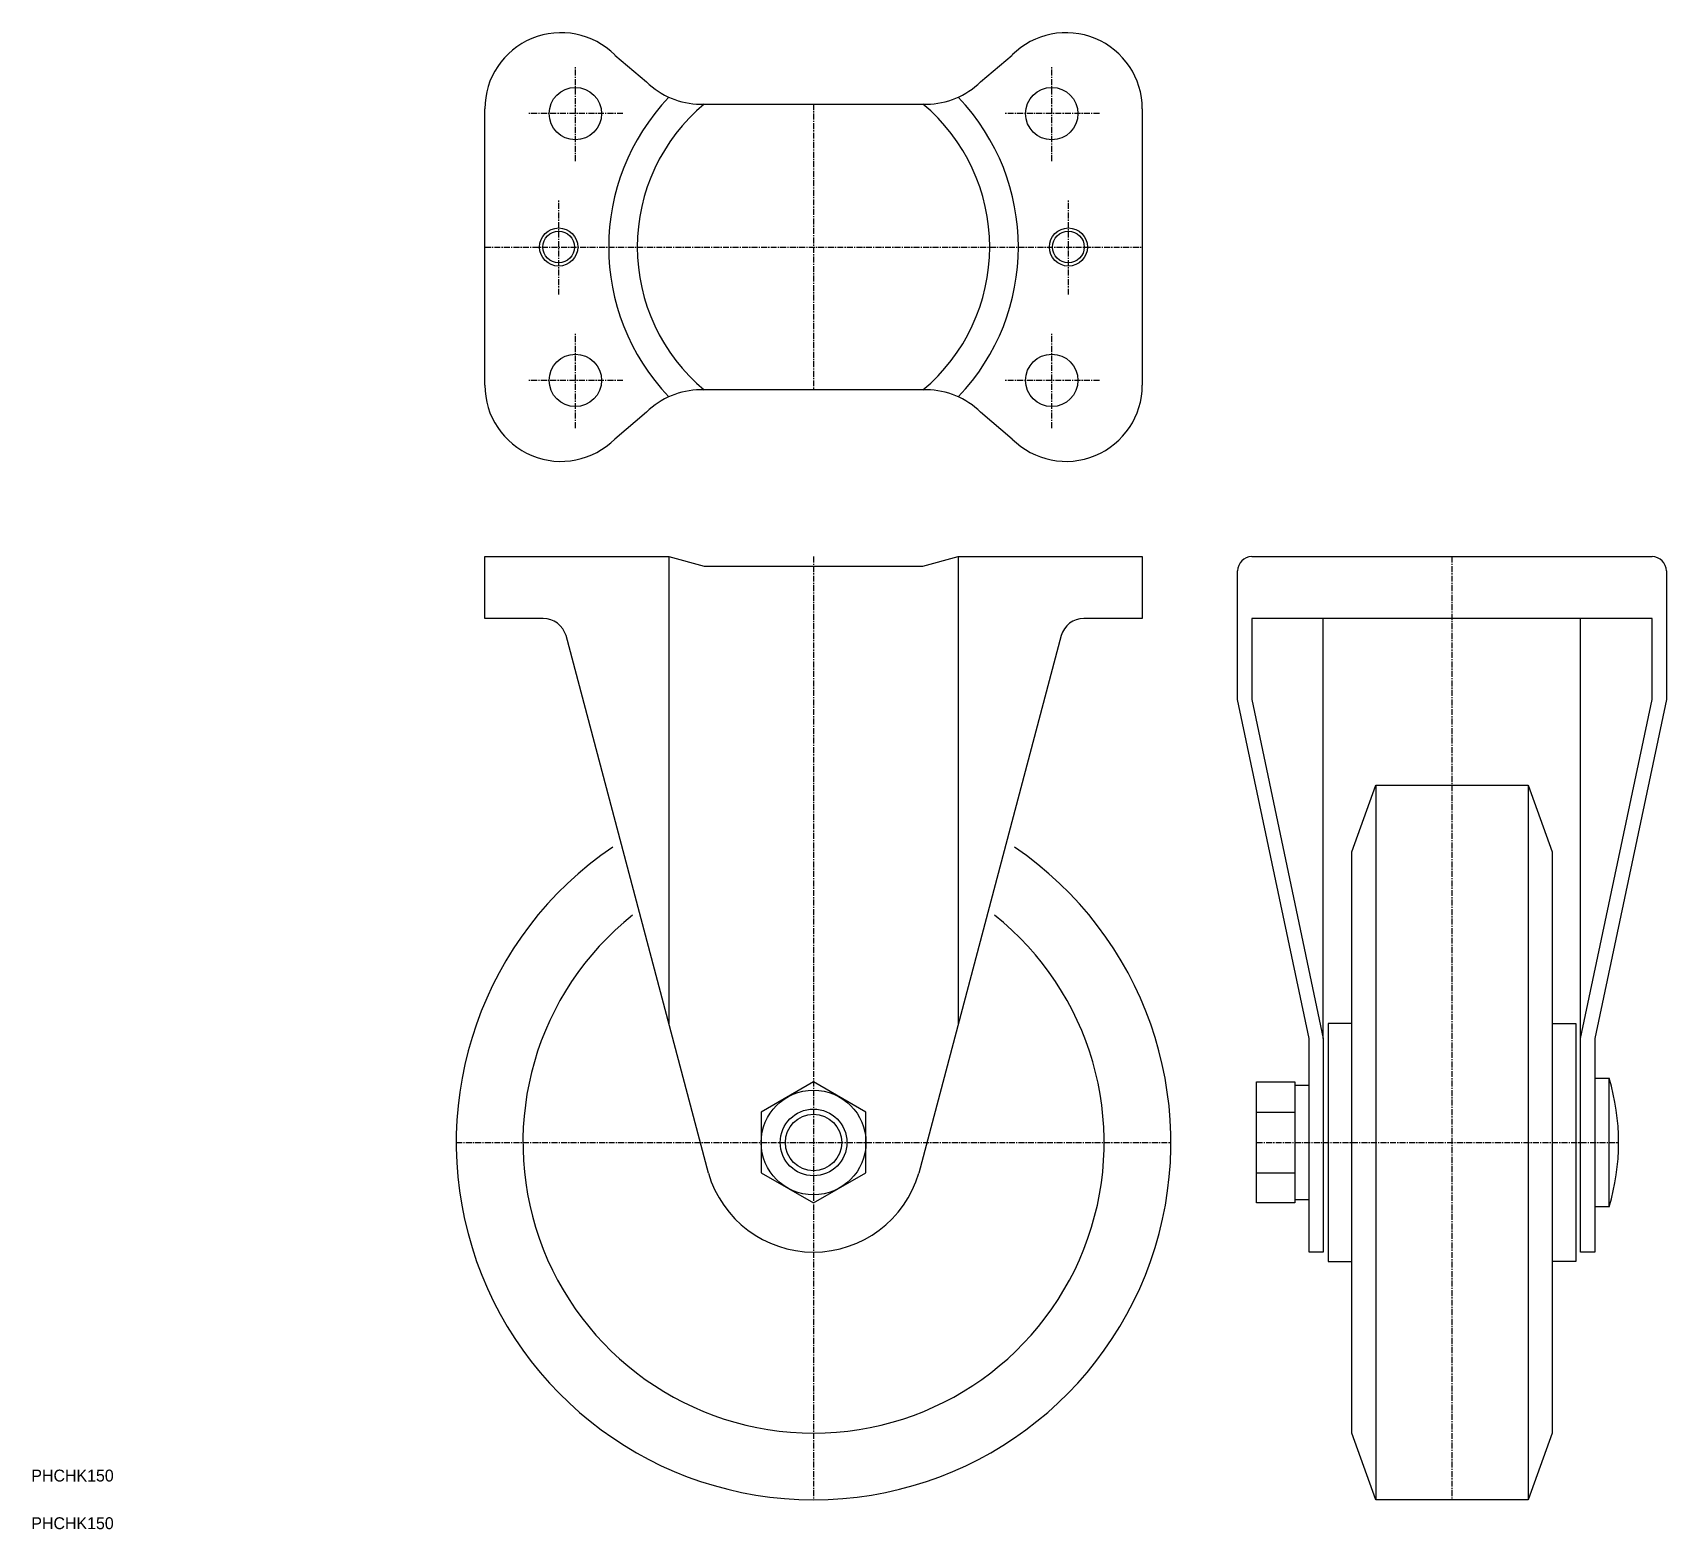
# Model space of a CAD drawing. Extents: x 10 to 353, y 0 to 314.
import ezdxf

# ---------------------------------------------------------------- set-up
doc = ezdxf.new("R2010")
doc.units = 0
doc.linetypes.add('CENTER', pattern=[2, 1.25, -0.25, 0.25, -0.25])
doc.linetypes.add('CENTER2', pattern=[28.575, 19.05, -3.175, 3.175, -3.175])
doc.layers.get('0').update_dxf_attribs({"linetype": 'CONTINUOUS'})
doc.layers.add('CENTER', color=1, linetype='CENTER2')

msp = doc.modelspace()

# ---------------------------------------------------------------- linework, layer by layer
at = {"color": 7, "linetype": 'CONTINUOUS'}
for p, q in [((132.49, 309.49), (139.12, 303.87)), ((209.24, 303.87), (215.86, 309.49)), ((150.43, 299.18), (197.92, 299.18)), ((105.18, 240.18), (105.18, 298.18)), ((243.18, 298.18), (243.18, 240.18)), ((197.92, 239.18), (150.43, 239.18)), ((139.12, 234.49), (132.49, 228.87)), ((215.86, 228.87), (209.24, 234.49)), ((105.18, 191.18), (105.18, 204.18)), ((105.18, 204.18), (143.8, 204.18)), ((143.8, 204.18), (143.8, 106.08)), ((143.8, 204.18), (151.2, 202.18)), ((197.15, 202.18), (204.55, 204.18)), ((204.55, 204.18), (204.55, 106.08)), ((204.55, 204.18), (243.18, 204.18)), ((243.18, 204.18), (243.18, 191.18)), ((266.18, 204.18), (350.18, 204.18)), ((151.2, 202.18), (197.15, 202.18)), ((263.18, 174.18), (263.18, 201.18)), ((353.18, 201.18), (353.18, 174.18)), ((117.43, 191.18), (105.18, 191.18)), ((243.18, 191.18), (230.92, 191.18)), ((350.18, 191.18), (266.18, 191.18)), ((266.18, 191.18), (266.18, 174.18)), ((281.18, 103.02), (281.18, 191.18)), ((335.18, 103.02), (335.18, 191.18)), ((350.18, 174.18), (350.18, 191.18)), ((152.11, 74.71), (122.23, 187.59)), ((226.12, 187.59), (196.25, 74.71)), ((278.18, 103.02), (263.18, 174.18)), ((266.18, 174.18), (281.18, 103.02)), ((335.18, 103.02), (350.18, 174.18)), ((353.18, 174.18), (338.18, 103.02)), ((287.18, 142.18), (292.18, 156.18)), ((292.18, 156.18), (292.18, 6.18)), ((292.18, 156.18), (324.18, 156.18)), ((324.18, 156.18), (324.18, 6.18)), ((324.18, 156.18), (329.18, 142.18)), ((287.18, 20.18), (287.18, 142.18)), ((329.18, 142.18), (329.18, 20.18)), ((278.18, 58.18), (278.18, 103.02)), ((281.18, 103.02), (281.18, 58.18)), ((287.18, 106.18), (282.18, 106.18)), ((282.18, 106.18), (282.18, 56.18)), ((329.18, 106.18), (334.18, 106.18)), ((334.18, 106.18), (334.18, 56.18)), ((335.18, 58.18), (335.18, 103.02)), ((338.18, 103.02), (338.18, 58.18)), ((174.18, 93.88), (163.18, 87.53)), ((185.18, 87.53), (174.18, 93.88)), ((267.18, 93.88), (275.18, 93.88)), ((267.18, 68.48), (267.18, 93.88)), ((275.18, 93.88), (275.18, 68.48)), ((275.18, 93.18), (278.18, 93.18)), ((338.18, 94.68), (341.18, 94.68)), ((341.18, 67.68), (341.18, 94.68)), ((163.18, 87.53), (163.18, 74.83)), ((185.18, 74.83), (185.18, 87.53)), ((267.18, 87.53), (275.18, 87.53)), ((163.18, 74.83), (174.18, 68.48)), ((174.18, 68.48), (185.18, 74.83)), ((267.18, 74.83), (275.18, 74.83)), ((275.18, 69.18), (278.18, 69.18)), ((275.18, 68.48), (267.18, 68.48)), ((341.18, 67.68), (338.18, 67.68)), ((281.18, 58.18), (278.18, 58.18)), ((282.18, 56.18), (287.18, 56.18)), ((334.18, 56.18), (329.18, 56.18)), ((338.18, 58.18), (335.18, 58.18)), ((292.18, 6.18), (287.18, 20.18)), ((329.18, 20.18), (324.18, 6.18)), ((324.18, 6.18), (292.18, 6.18))]:
    msp.add_line(p, q, dxfattribs=at)
for centre, radius in [((124.18, 297.18), 5.5), ((224.18, 297.18), 5.5), ((120.68, 269.18), 3.32), ((227.68, 269.18), 3.32), ((124.18, 241.18), 5.5), ((224.18, 241.18), 5.5), ((174.18, 81.18), 11), ((174.18, 81.18), 5.92)]:
    msp.add_circle(centre, radius, dxfattribs=at)
at = {"color": 3, "linetype": 'CONTINUOUS'}
for centre, radius in [((120.68, 269.18), 4), ((227.68, 269.18), 4), ((174.18, 81.18), 7)]:
    msp.add_circle(centre, radius, dxfattribs=at)
at = {"color": 7, "linetype": 'CONTINUOUS'}
for centre, radius, start, end in [((121.18, 298.18), 16, 45, 180), ((227.18, 298.18), 16, 360, 135), ((150.43, 315.18), 16, 225, 270), ((197.92, 315.18), 16, 270, 315), ((176.63, 269.18), 45.45, 136.2358, 223.7642), ((176.28, 269.18), 39.1, 129.898, 230.102), ((172.07, 269.18), 39.1, 309.898, 50.102), ((171.73, 269.18), 45.45, 316.2358, 43.7642), ((121.18, 240.18), 16, 180, 315), ((227.18, 240.18), 16, 225, 0), ((150.43, 223.18), 16, 90, 135), ((197.92, 223.18), 16, 45, 90), ((266.18, 201.18), 3, 90, 180), ((350.18, 201.18), 3, 360, 90), ((117.43, 186.18), 5, 16.3436, 90), ((230.92, 186.18), 5, 90, 163.6564), ((174.18, 81.18), 75, 124.2021, 55.7979), ((174.18, 81.18), 61, 128.4946, 51.5054), ((296.61, 81.18), 46.56, 343.1461, 16.8539), ((174.18, 81.18), 23, 196.3436, 343.6564)]:
    msp.add_arc(centre, radius, start, end, dxfattribs=at)
at = {"layer": 'CENTER', "color": 1, "linetype": 'CENTER'}
for p, q in [((124.18, 287.18), (124.18, 307.18)), ((224.18, 287.18), (224.18, 307.18)), ((174.18, 299.18), (174.18, 239.18)), ((134.18, 297.18), (114.18, 297.18)), ((234.18, 297.18), (214.18, 297.18)), ((120.68, 259.18), (120.68, 279.18)), ((227.68, 259.18), (227.68, 279.18)), ((105.18, 269.18), (243.18, 269.18)), ((124.18, 231.18), (124.18, 251.18)), ((224.18, 231.18), (224.18, 251.18)), ((134.18, 241.18), (114.18, 241.18)), ((234.18, 241.18), (214.18, 241.18)), ((174.18, 204.18), (174.18, 6.18)), ((308.18, 204.18), (308.18, 6.18)), ((99.18, 81.18), (249.18, 81.18)), ((267.18, 81.18), (343.18, 81.18))]:
    msp.add_line(p, q, dxfattribs=at)

# ---------------------------------------------------------------- texts
at = {"color": 7, "linetype": 'CONTINUOUS'}
for p in [(10, 10), (10, 0)]:
    msp.add_text('PHCHK150', height=2.5, dxfattribs=at).set_placement(p)

doc.saveas('drawing.dxf')
